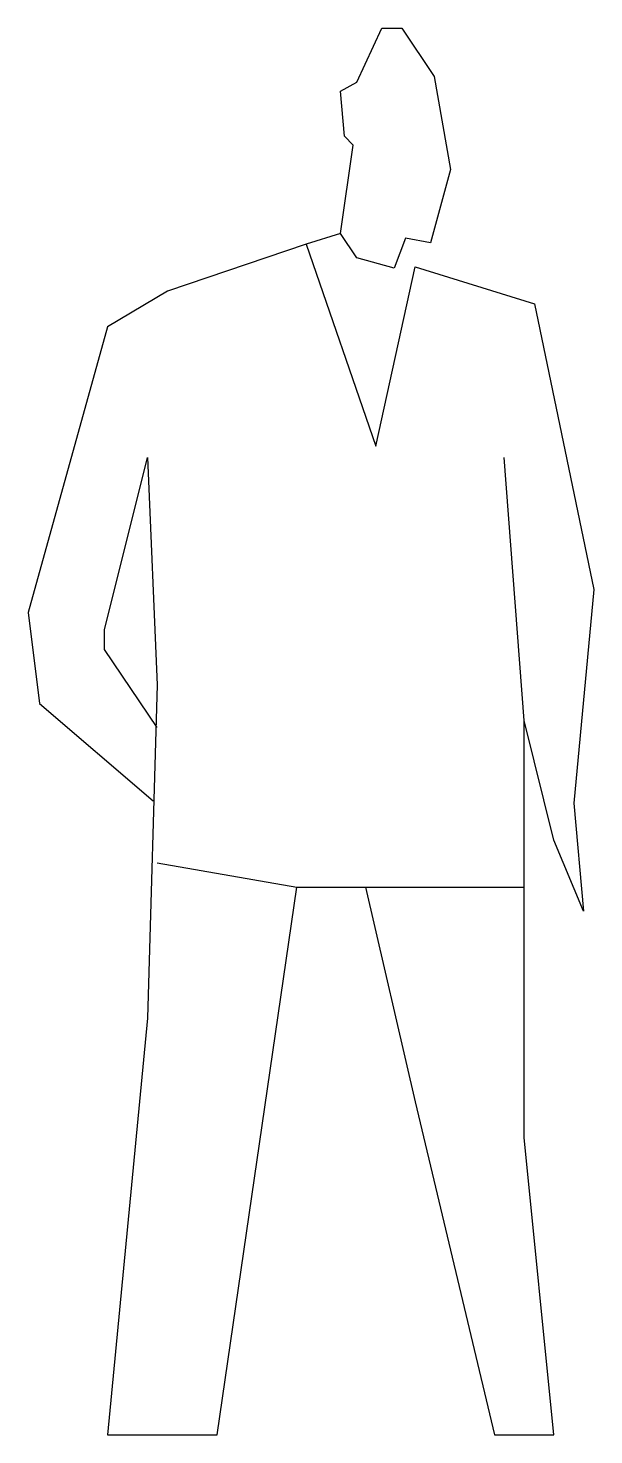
# Model space of a CAD drawing. Extents: x -69 to 0, y 0 to 170.
import ezdxf

# ---------------------------------------------------------------- set-up
doc = ezdxf.new("R2010")
doc.units = 0
doc.header["$LTSCALE"] = 25
doc.header["$MEASUREMENT"] = 0
doc.layers.get('0').update_dxf_attribs({"linetype": 'CONTINUOUS'})

msp = doc.modelspace()

# ---------------------------------------------------------------- linework, layer by layer
at = {"color": 0, "linetype": 'ByBlock'}
for p, q in [((-52.98, 69.4), (-36.14, 66.49)), ((-36.14, 66.49), (-27.84, 66.49)), ((-27.84, 66.49), (-8.69, 66.49))]:
    msp.add_line(p, q, dxfattribs=at)
for points in [[(-30.84, 145.34), (-29.34, 156), (-30.37, 157.11), (-30.84, 162.52), (-28.87, 163.63), (-25.87, 170.14), (-23.45, 170.14), (-19.53, 164.32), (-17.57, 153.1), (-19.99, 144.23), (-22.99, 144.78), (-24.37, 141.18), (-28.87, 142.43), (-30.84, 145.34), (-34.99, 144.09), (-51.72, 138.41), (-58.98, 134.11), (-68.56, 99.61), (-67.17, 88.66), (-53.45, 76.88)], [(-34.99, 144.09), (-26.57, 119.7), (-21.84, 141.32), (-7.42, 136.88), (-0.26, 102.38), (-2.69, 76.6), (-1.53, 63.58), (-5.11, 72.17), (-8.69, 86.58)], [(-52.98, 85.75), (-59.33, 95.17), (-59.33, 97.53), (-54.14, 118.31), (-52.98, 90.88), (-54.14, 50.69), (-58.98, 0.39), (-45.72, 0.39), (-36.14, 66.49)], [(-27.84, 66.49), (-21.84, 40.58), (-12.26, 0.39), (-5.11, 0.39), (-8.69, 36.28), (-8.69, 86.58), (-11.11, 118.31)]]:
    msp.add_lwpolyline(points, dxfattribs=at)

doc.saveas('drawing.dxf')
